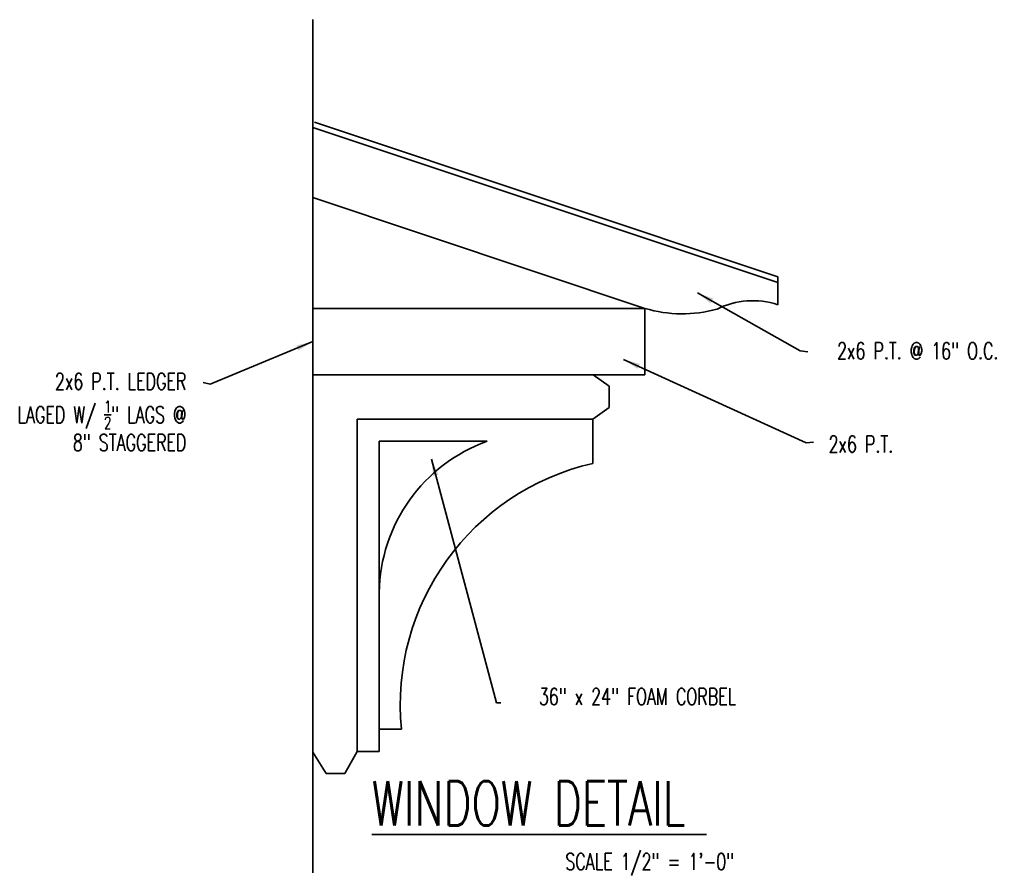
# Model space of a CAD drawing. Header units: inches. Extents: x -25328 to 8149, y -5530 to 4336.
# Drawn here: x -2351.1 to -2262.9, y -3481.2 to -3404 of the extents above; entities that cross this region are included whole.
import ezdxf

# ---------------------------------------------------------------- set-up
doc = ezdxf.new("R2010")
doc.units = ezdxf.units.IN
doc.header["$LTSCALE"] = 16
doc.header["$MEASUREMENT"] = 0
doc.layers.get('0').update_dxf_attribs({"linetype": 'CONTINUOUS'})
for name, color, linetype in [('CONC', 3, 'CONTINUOUS'), ('TEXT', 11, 'CONTINUOUS'), ('WINDOWS', 1, 'CONTINUOUS')]:
    doc.layers.add(name, color=color, linetype=linetype)
doc.styles.add('PAYTAS RM', font='romans.shx', dxfattribs={"width": 0.7, "height": 4.5})
doc.styles.add('PAYTS NOTES', font='romans.shx', dxfattribs={"width": 0.7, "height": 4.5})
doc.dimstyles.new('DIM- PAYTAS', dxfattribs={"dimscale": 48, "dimtxt": 0.1, "dimasz": 0.0625, "dimexe": 0.125, "dimexo": 0.125, "dimgap": 0.125, "dimtad": 1, "dimdec": 1, "dimzin": 3, "dimdsep": 46, "dimlunit": 4, "dimtxsty": 'PAYTAS RM', "dimblk": 'ARCHTICK', "dimcen": 0.09, "dimdle": 0.125, "dimclrd": 5, "dimclre": 5, "dimclrt": 11, "dimadec": 0, "dimazin": 0, "dimtfac": 1, "dimtdec": 1, "dimtofl": 0, "dimtmove": 2, "dimatfit": 3, "dimfxl": 0, "dimfrac": 2, "dimtolj": 1, "dimtzin": 3, "dimarcsym": 0})

# ---------------------------------------------------------------- blocks, each defined once
blk = doc.blocks.new('_ArchTick')
at = {"color": 0, "linetype": 'ByBlock', "const_width": 0.15}
blk.add_lwpolyline([(-0.5, -0.5), (0.5, 0.5)], dxfattribs=at)

msp = doc.modelspace()

# ---------------------------------------------------------------- linework, layer by layer
at = {"layer": 'WINDOWS'}
for p, q in [((-2324.62795933, -3430.04264767), (-2324.62795933, -3403.97316379)), ((-2282.62795933, -3427.71809235), (-2324.62795933, -3413.71809235)), ((-2282.62795933, -3427.19104607), (-2324.46984544, -3413.2437507)), ((-2294.62795933, -3430.04264767), (-2324.62795933, -3420.04264767)), ((-2282.62795933, -3429.71809235), (-2282.62795933, -3427.19104607)), ((-2294.62795933, -3430.04264767), (-2324.62795933, -3430.04264767)), ((-2324.62795933, -3430.04264767), (-2324.62795933, -3436.04264767)), ((-2294.62795933, -3436.04264767), (-2294.62795933, -3430.04264767)), ((-2324.62795933, -3436.04264767), (-2294.62795933, -3436.04264767)), ((-2324.62795933, -3436.04264767), (-2324.62795933, -3480.99991723)), ((-2297.86625844, -3437.0630955), (-2299.31499516, -3436.04264767)), ((-2297.86625844, -3439.00494976), (-2297.86625844, -3437.0630955)), ((-2299.32733732, -3440.04264767), (-2297.86625844, -3439.00494976)), ((-2320.62795933, -3440.04264767), (-2299.32733732, -3440.04264767)), ((-2320.62795933, -3470.04264767), (-2320.62795933, -3440.04264767)), ((-2299.32733732, -3440.04264767), (-2299.32733732, -3444.04264767)), ((-2318.62795933, -3442.04264767), (-2308.89143058, -3442.04264767)), ((-2318.62795933, -3468.04264767), (-2318.62795933, -3442.04264767)), ((-2318.62795933, -3470.04264767), (-2318.62795933, -3468.04264767)), ((-2318.62795933, -3468.04264767), (-2316.62795933, -3468.04264767)), ((-2323.41710612, -3472.04264767), (-2324.62795933, -3470.09440241)), ((-2320.62795933, -3470.04264767), (-2321.74403549, -3472.04264767)), ((-2320.62795933, -3470.04264767), (-2318.62795933, -3470.04264767)), ((-2323.41710612, -3472.04264767), (-2321.74403549, -3472.04264767)), ((-2321.74403549, -3472.04264767), (-2323.41710612, -3472.04264767))]:
    msp.add_line(p, q, dxfattribs=at)
for centre, radius, start, end in [((-2284.88864235, -3436.59514452), 7.23909762, 71.8028322407, 116.4975810178), ((-2291.24536365, -3418.81048919), 11.7304449, 253.2401795385, 285.4599622999), ((-2303.92892568, -3455.879766), 14.70007819, 109.7297204245, 179.3169644292), ((-2294.38747558, -3465.83924941), 22.34936422, 102.7694891072, 185.657916356)]:
    msp.add_arc(centre, radius, start, end, dxfattribs=at)

# ---------------------------------------------------------------- texts
at = {"layer": 'TEXT', "style": 'PAYTS NOTES', "width": 0.7}
for s, height, p in [('%%UWINDOW DETAIL ', 4, (-2319.29695378, -3476.72511477)), ('SCALE 1/2" = 1\'-0"', 1.5, (-2301.81653213, -3480.73505743))]:
    msp.add_text(s, height=height, dxfattribs=at).set_placement(p)
at = {"layer": 'TEXT', "char_height": 1.5, "attachment_point": 6, "style": 'PAYTS NOTES'}
for s, insert, width in [('\\A1;2x6 P.T. @ 16" O.C.', (-2262.69783687, -3433.87747869), 103.1729513398), ('\\A1;2x6 P.T. LEDGER LAGED W/ {\\H0.7x;\\S1/2;}" LAGS @ 8" STAGGERED', (-2336.04523156, -3439.3941617), 17.0387745439), ('\\A1;2x6 P.T.', (-2272.19553245, -3442.2979723), 103.1729513398), ('\\A1;36" x 24" FOAM CORBEL', (-2286.39103796, -3465.08527425), 103.1729513398)]:
    msp.add_mtext(s, dxfattribs=dict(at, insert=insert, width=width))

# ---------------------------------------------------------------- leaders
at = {"layer": 'CONC'}
for points, override in [([(-2289.88052785, -3428.64304439), (-2280.59876946, -3433.87425393), (-2279.907558, -3433.97295599)], {"dimscale": 24, "dimtad": 0, "dimtfill": 1, "dimarcsym": 2}), ([(-2324.62795933, -3433.04264767), (-2333.91212834, -3436.8937337), (-2334.54266887, -3436.73619398)], {"dimscale": 24, "dimtad": 0, "dimtfill": 1, "dimarcsym": 2}), ([(-2296.55834372, -3434.65607885), (-2280.06588159, -3442.19417847), (-2279.39146357, -3442.13289108)], {"dimscale": 24, "dimtad": 0, "dimtfill": 1, "dimarcsym": 2}), ([(-2313.90909168, -3443.66502596), (-2308.02334901, -3465.65454637), (-2307.65546163, -3465.65454637)], {"dimscale": 24, "dimgap": 0.125, "dimtad": 0, "dimtfill": 1, "dimarcsym": 2})]:
    msp.add_leader(points, dimstyle='DIM- PAYTAS', override=override, dxfattribs=at)

doc.saveas('drawing.dxf')
